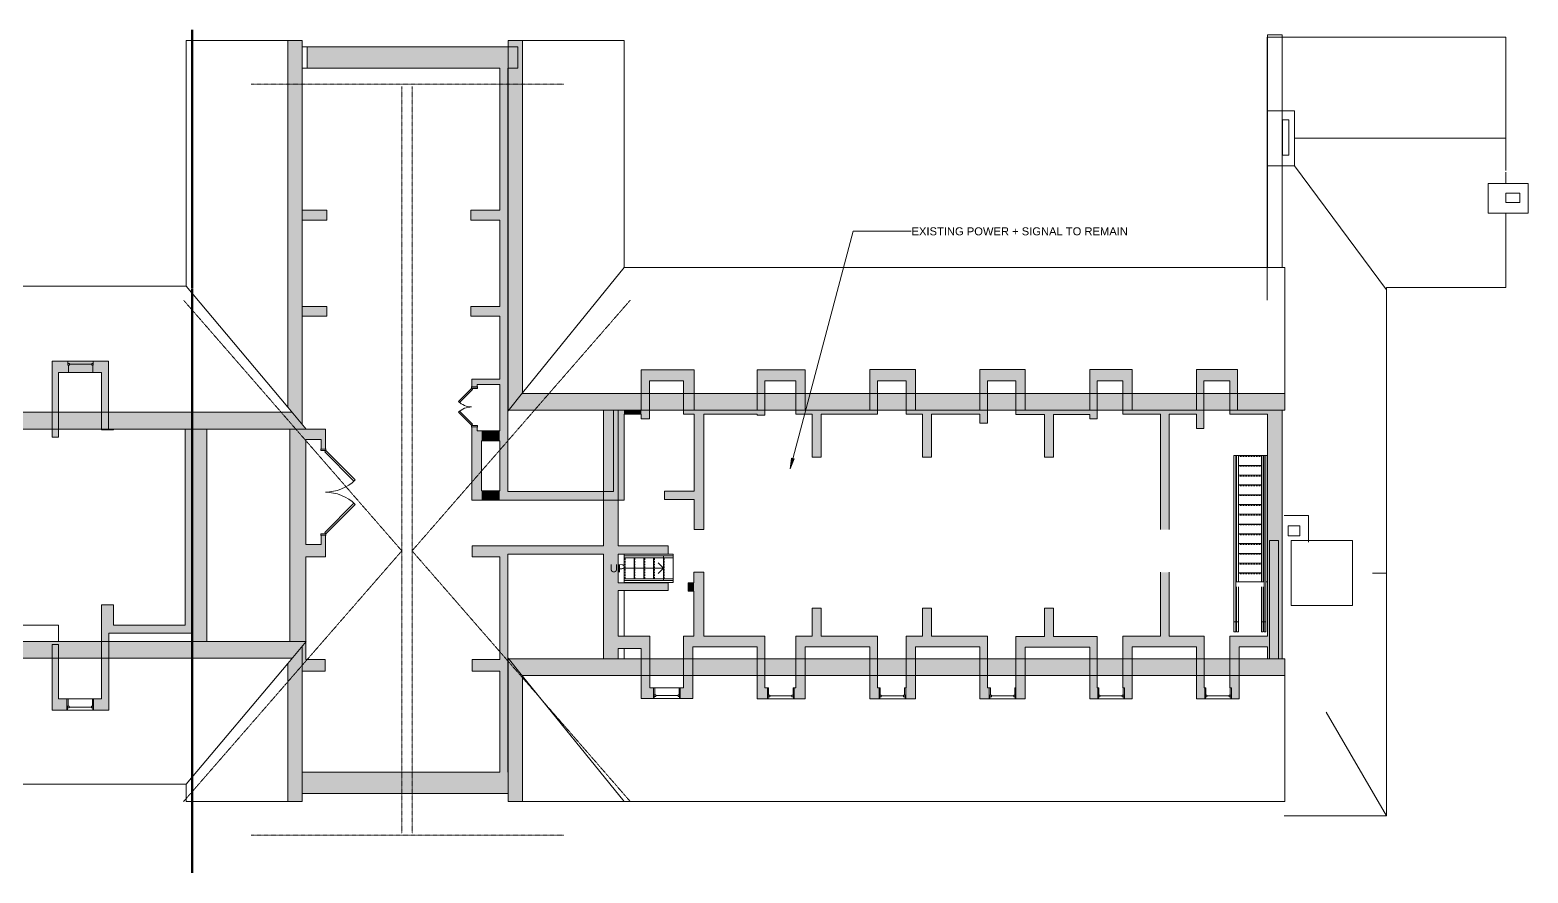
# Model space of a CAD drawing. Header units: inches. Extents: x -1061 to 1504, y -2518 to 858.
# Drawn here: x -181 to 1504, y -90 to 858 of the extents above; entities that cross this region are included whole.
import ezdxf

# ---------------------------------------------------------------- set-up
doc = ezdxf.new("R2010")
doc.units = ezdxf.units.IN
doc.header["$MEASUREMENT"] = 0
for name, pattern in [('Center 1_4_', [0.53125, 0.25, -0.09375, 0.09375, -0.09375]), ('Dash', [0.25, 0.125, -0.125]), ('Overhead 1_16_', [0.101562, 0.0625, -0.039062])]:
    doc.linetypes.add(name, pattern=pattern)
for name, color, linetype, lineweight in [('A-ANNO-MATC', 214, 'Dash', 140), ('A-DETL', 90, 'Continuous', 9), ('A-DETL-CNTR', 5, 'Center 1_4_', 9), ('A-DOOR', 31, 'Continuous', 13), ('A-DOOR-FRAM', 31, 'Continuous', 20), ('A-FLOR', 192, 'Continuous', 13), ('A-FLOR-HRAL', 11, 'Continuous', 9), ('A-GENM', 13, 'Continuous', 9), ('A-GLAZ', 151, 'Continuous', 13), ('A-ROOF', 132, 'Continuous', 13), ('A-ROOF-PATT', 132, 'Continuous', 13), ('A-WALL', 113, 'Continuous', 13), ('A-WALL-PATT', 111, 'Continuous', 13), ('G-ANNO-TEXT', 231, 'Continuous', 9), ('S-STRS', 31, 'Continuous', 13), ('S-STRS-ANNO', 31, 'Continuous', 9), ('S-STRS-IDEN', 31, 'Continuous', 9)]:
    doc.layers.add(name, color=color, linetype=linetype, lineweight=lineweight)
doc.styles.add('Swis721 Lt BT', font='swissl.ttf', dxfattribs={"height": 9})

# ---------------------------------------------------------------- blocks, each defined once
blk = doc.blocks.new('Double Hung - 30_ x 24_-5804756-4th Floor Power _ Signal')
at = {"layer": 'A-GLAZ', "color": 8, "lineweight": 20}
for p, q in [((-13.75, 6.25), (-15, 6.25)), ((-13.75, 6.25), (-13.75, -2)), ((13.75, 6.25), (15, 6.25)), ((13.75, -2), (13.75, 6.25)), ((-15, -6.25), (-14.25, -6.25)), ((-14.25, -2), (-12.5, -2)), ((-14.25, -3.75), (-14.25, -2)), ((-14.25, -2), (-13.75, -2)), ((-14.25, -2), (-14.25, -6.25)), ((-14.25, -3.75), (-12.5, -3.75)), ((-12.5, -3.75), (-12.5, -2)), ((-12.5, -2.875), (12.5, -2.875)), ((12.5, -3.75), (12.5, -2)), ((14.25, -2), (12.5, -2)), ((14.25, -3.75), (12.5, -3.75)), ((13.75, -2), (14.25, -2)), ((14.25, -3.75), (14.25, -2)), ((14.25, -2), (14.25, -6.25)), ((15, -6.25), (14.25, -6.25))]:
    blk.add_line(p, q, dxfattribs=at)
blk = doc.blocks.new('Double Flush - D3 3_5_5_ X 6_10_-5792917-4th Floor Power _ Signal')
at = {"layer": 'A-DOOR', "color": 8, "lineweight": 20}
for p, q in [((-20.7, 3.5), (-6.1, 18.1)), ((-4.9, 16.9), (-19.5, 2.3)), ((-6.1, 18.1), (-4.9, 16.9)), ((6.1, 18.1), (4.9, 16.9)), ((4.9, 16.9), (19.5, 2.3)), ((20.7, 3.5), (6.1, 18.1)), ((-19.5, 2.3), (-20.7, 3.5)), ((19.5, 2.3), (20.7, 3.5))]:
    blk.add_line(p, q, dxfattribs=at)
at = {"layer": 'A-DOOR', "lineweight": 9}
for centre, start, end in [((-20.7, 3.5), 359.5, 45), ((20.7, 3.5), 135, 180.5)]:
    blk.add_arc(centre, 20.6, start, end, dxfattribs=at)
at = {"layer": 'A-DOOR-FRAM', "color": 8}
for p, q in [((-22.8, 3.5), (-20.8, 3.5)), ((-22.8, 3.5), (-22.8, 3)), ((-22.8, 3), (-22.3, 3)), ((-22.3, -3), (-22.3, 3)), ((-20.8, -3.5), (-20.8, 3.5)), ((20.8, -3.5), (20.8, 3.5)), ((20.8, 3.5), (22.8, 3.5)), ((22.3, 3), (22.8, 3)), ((22.3, -3), (22.3, 3)), ((22.8, 3.5), (22.8, 3)), ((-22.8, -3), (-22.3, -3)), ((-22.8, -3.5), (-22.8, -3)), ((-22.8, -3.5), (-20.8, -3.5)), ((20.8, -3.5), (22.8, -3.5)), ((22.3, -3), (22.8, -3)), ((22.8, -3.5), (22.8, -3))]:
    blk.add_line(p, q, dxfattribs=at)
blk = doc.blocks.new('Double Flush - D3 7_9_5_ X 6_10_-5793733-4th Floor Power _ Signal')
at = {"layer": 'A-DOOR', "color": 8, "lineweight": 20}
for p, q in [((-46.7, 2.8), (-13.7, 35.8)), ((-12.5, 34.5), (-45.5, 1.6)), ((-13.7, 35.8), (-12.5, 34.5)), ((13.7, 35.8), (12.5, 34.5)), ((12.5, 34.5), (45.5, 1.6)), ((46.7, 2.8), (13.7, 35.8)), ((-45.5, 1.6), (-46.7, 2.8)), ((45.5, 1.6), (46.7, 2.8))]:
    blk.add_line(p, q, dxfattribs=at)
at = {"layer": 'A-DOOR', "lineweight": 9}
for centre, start, end in [((-46.7, 2.8), 359.5, 45), ((46.7, 2.8), 135, 180.5)]:
    blk.add_arc(centre, 46.6, start, end, dxfattribs=at)
at = {"layer": 'A-DOOR-FRAM', "color": 8}
for p, q in [((-48.8, 2.8), (-46.8, 2.8)), ((-48.8, 2.8), (-48.8, 2.3)), ((-48.8, 2.3), (-48.3, 2.3)), ((-48.3, -2.3), (-48.3, 2.3)), ((-46.8, -2.8), (-46.8, 2.8)), ((46.8, -2.8), (46.8, 2.8)), ((46.8, 2.8), (48.8, 2.8)), ((48.3, 2.3), (48.8, 2.3)), ((48.3, -2.3), (48.3, 2.3)), ((48.8, 2.8), (48.8, 2.3)), ((-48.8, -2.3), (-48.3, -2.3)), ((-48.8, -2.8), (-48.8, -2.3)), ((-48.8, -2.8), (-46.8, -2.8)), ((46.8, -2.8), (48.8, -2.8)), ((48.3, -2.3), (48.8, -2.3)), ((48.8, -2.8), (48.8, -2.3))]:
    blk.add_line(p, q, dxfattribs=at)
blk = doc.blocks.new('Double Hung - 30_ x 24_-5787070-4th Floor Power _ Signal')
at = {"layer": 'A-GLAZ', "color": 8, "lineweight": 20}
for p, q in [((-15, 6.25), (-14.25, 6.25)), ((-14.25, 2), (-14.25, 6.25)), ((-14.25, 3.75), (-14.25, 2)), ((-14.25, 3.75), (-12.5, 3.75)), ((-14.25, 2), (-12.5, 2)), ((-14.25, 2), (-13.75, 2)), ((-13.75, -6.25), (-13.75, 2)), ((-12.5, 3.75), (-12.5, 2)), ((-12.5, 2.875), (12.5, 2.875)), ((12.5, 3.75), (12.5, 2)), ((14.25, 3.75), (12.5, 3.75)), ((14.25, 2), (12.5, 2)), ((13.75, 2), (14.25, 2)), ((13.75, 2), (13.75, -6.25)), ((14.25, 2), (14.25, 6.25)), ((15, 6.25), (14.25, 6.25)), ((14.25, 3.75), (14.25, 2)), ((-13.75, -6.25), (-15, -6.25)), ((13.75, -6.25), (15, -6.25))]:
    blk.add_line(p, q, dxfattribs=at)
blk = doc.blocks.new('Double Hung - 30_ x 24_-7031275-4th Floor Power _ Signal')
at = {"layer": 'A-GLAZ', "color": 8, "lineweight": 20}
for p, q in [((-15, 6), (-14.25, 6)), ((-14.25, 1.75), (-14.25, 6)), ((-14.25, 3.5), (-14.25, 1.75)), ((-14.25, 3.5), (-12.5, 3.5)), ((-14.25, 1.75), (-12.5, 1.75)), ((-14.25, 1.75), (-13.75, 1.75)), ((-13.75, -6), (-13.75, 1.75)), ((-12.5, 3.5), (-12.5, 1.75)), ((-12.5, 2.625), (12.5, 2.625)), ((12.5, 3.5), (12.5, 1.75)), ((14.25, 3.5), (12.5, 3.5)), ((14.25, 1.75), (12.5, 1.75)), ((13.75, 1.75), (14.25, 1.75)), ((13.75, 1.75), (13.75, -6)), ((14.25, 1.75), (14.25, 6)), ((15, 6), (14.25, 6)), ((14.25, 3.5), (14.25, 1.75)), ((-13.75, -6), (-15, -6)), ((13.75, -6), (15, -6))]:
    blk.add_line(p, q, dxfattribs=at)
blk = doc.blocks.new('Top Rail Type - Top Rail_Internal_-7564313-4th Floor Power _ Signal')
at = {"layer": 'A-FLOR-HRAL'}
for p, q in [((487.8, 238.4), (487.8, 240.4)), ((487.8, 240.4), (531.8, 240.4)), ((531.8, 238.4), (487.8, 238.4)), ((531.8, 238.4), (531.8, 240.4)), ((531.8, 240.4), (542.8, 240.4)), ((542.8, 238.4), (531.8, 238.4)), ((542.8, 240.4), (542.8, 238.4))]:
    blk.add_line(p, q, dxfattribs=at)
blk = doc.blocks.new('Top Rail Type - Top Rail_Internal_-V1-4th Floor Power _ Signal')
at = {"layer": 'A-FLOR-HRAL'}
for p, q in [((487.8, 240.4), (487.8, 238.4)), ((487.8, 240.4), (531.8, 240.4)), ((487.8, 238.4), (531.8, 238.4)), ((531.8, 240.4), (542.8, 240.4)), ((531.8, 238.4), (542.8, 238.4)), ((542.8, 240.4), (542.8, 238.4))]:
    blk.add_line(p, q, dxfattribs=at)
blk = doc.blocks.new('Top Rail Type - Top Rail_Internal_-7564325-4th Floor Power _ Signal')
at = {"layer": 'A-FLOR-HRAL'}
for p, q in [((487.8, 264.1), (487.8, 266.1)), ((487.8, 266.1), (531.8, 266.1)), ((531.8, 264.1), (487.8, 264.1)), ((531.8, 264.1), (531.8, 266.1)), ((531.8, 266.1), (542.8, 266.1)), ((542.8, 264.1), (531.8, 264.1)), ((542.8, 266.1), (542.8, 264.1))]:
    blk.add_line(p, q, dxfattribs=at)
blk = doc.blocks.new('Top Rail Type - Top Rail_Internal_-V2-4th Floor Power _ Signal')
at = {"layer": 'A-FLOR-HRAL'}
for p, q in [((487.8, 266.1), (487.8, 264.1)), ((487.8, 266.1), (531.8, 266.1)), ((487.8, 264.1), (531.8, 264.1)), ((531.8, 266.1), (542.8, 266.1)), ((531.8, 264.1), (542.8, 264.1)), ((542.8, 266.1), (542.8, 264.1))]:
    blk.add_line(p, q, dxfattribs=at)
blk = doc.blocks.new('Elevator 1 - Elevator 1-7712497-4th Floor Power _ Signal')
at = {"layer": 'A-GENM'}
for p, q in [((1312.9, 283.4), (1243.9, 283.4)), ((1243.9, 283.4), (1243.9, 210.4)), ((1312.9, 210.4), (1312.9, 283.4)), ((1243.9, 210.4), (1312.9, 210.4))]:
    blk.add_line(p, q, dxfattribs=at)
blk = doc.blocks.new('Top Rail Type - Top Rail_Internal_-7822948-4th Floor Power _ Signal')
at = {"layer": 'A-FLOR-HRAL'}
for p, q in [((1175.6, 378.9), (1175.6, 191.9)), ((1173.6, 191.9), (1173.6, 241.4)), ((1173.6, 191.9), (1175.6, 191.9)), ((1173.6, 180.9), (1173.6, 191.9)), ((1175.6, 191.9), (1175.6, 180.9)), ((1175.6, 180.9), (1173.6, 180.9))]:
    blk.add_line(p, q, dxfattribs=at)
blk = doc.blocks.new('Top Rail Type - Top Rail_Internal_-V5-4th Floor Power _ Signal')
at = {"layer": 'A-FLOR-HRAL'}
for p, q in [((1175.6, 378.9), (1175.6, 191.9)), ((1173.6, 241.4), (1173.6, 191.9)), ((1173.6, 191.9), (1173.6, 180.9)), ((1175.6, 191.9), (1175.6, 180.9)), ((1175.6, 180.9), (1173.6, 180.9))]:
    blk.add_line(p, q, dxfattribs=at)
blk = doc.blocks.new('Handrail Type - Handrail_Internal_-7822960-4th Floor Power _ Signal')
at = {"layer": 'A-FLOR-HRAL'}
for p, q in [((1176.6, 236.9), (1176.6, 378.9)), ((1178.6, 378.9), (1178.6, 236.9)), ((1176.6, 191.9), (1176.6, 231.5)), ((1178.6, 231.5), (1178.6, 191.9)), ((1176.6, 191.9), (1178.6, 191.9)), ((1176.6, 180.9), (1176.6, 191.9)), ((1178.6, 191.9), (1178.6, 180.9)), ((1178.6, 180.9), (1176.6, 180.9))]:
    blk.add_line(p, q, dxfattribs=at)
blk = doc.blocks.new('Handrail Type - Handrail_Internal_-V6-4th Floor Power _ Signal')
at = {"layer": 'A-FLOR-HRAL'}
for p, q in [((1176.6, 378.9), (1176.6, 236.9)), ((1178.6, 378.9), (1178.6, 236.9)), ((1176.6, 231.5), (1176.6, 191.9)), ((1178.6, 231.5), (1178.6, 191.9)), ((1176.6, 191.9), (1176.6, 180.9)), ((1178.6, 191.9), (1178.6, 180.9)), ((1178.6, 180.9), (1176.6, 180.9))]:
    blk.add_line(p, q, dxfattribs=at)
blk = doc.blocks.new('Top Rail Type - Top Rail_Internal_-7822972-4th Floor Power _ Signal')
at = {"layer": 'A-FLOR-HRAL'}
for p, q in [((1207.6, 191.9), (1207.6, 378.9)), ((1209.6, 378.9), (1209.6, 191.9)), ((1207.6, 191.9), (1209.6, 191.9)), ((1207.6, 180.9), (1207.6, 191.9)), ((1209.6, 191.9), (1209.6, 180.9)), ((1209.6, 180.9), (1207.6, 180.9))]:
    blk.add_line(p, q, dxfattribs=at)
blk = doc.blocks.new('Top Rail Type - Top Rail_Internal_-V7-4th Floor Power _ Signal')
at = {"layer": 'A-FLOR-HRAL'}
for p, q in [((1207.6, 378.9), (1207.6, 191.9)), ((1209.6, 378.9), (1209.6, 191.9)), ((1207.6, 191.9), (1207.6, 180.9)), ((1209.6, 191.9), (1209.6, 180.9)), ((1209.6, 180.9), (1207.6, 180.9))]:
    blk.add_line(p, q, dxfattribs=at)
blk = doc.blocks.new('Handrail Type - Handrail_Internal_-7822984-4th Floor Power _ Signal')
at = {"layer": 'A-FLOR-HRAL'}
for p, q in [((1204.6, 236.9), (1204.6, 378.9)), ((1206.6, 378.9), (1206.6, 236.9)), ((1204.6, 191.9), (1204.6, 231.5)), ((1206.6, 231.5), (1206.6, 191.9)), ((1204.6, 191.9), (1206.6, 191.9)), ((1204.6, 180.9), (1204.6, 191.9)), ((1206.6, 191.9), (1206.6, 180.9)), ((1206.6, 180.9), (1204.6, 180.9))]:
    blk.add_line(p, q, dxfattribs=at)
blk = doc.blocks.new('Handrail Type - Handrail_Internal_-V8-4th Floor Power _ Signal')
at = {"layer": 'A-FLOR-HRAL'}
for p, q in [((1204.6, 378.9), (1204.6, 236.9)), ((1206.6, 378.9), (1206.6, 236.9)), ((1204.6, 231.5), (1204.6, 191.9)), ((1206.6, 231.5), (1206.6, 191.9)), ((1204.6, 191.9), (1204.6, 180.9)), ((1206.6, 191.9), (1206.6, 180.9)), ((1206.6, 180.9), (1204.6, 180.9))]:
    blk.add_line(p, q, dxfattribs=at)

msp = doc.modelspace()

# ---------------------------------------------------------------- hatches: boundary and pattern name
at = {"layer": 'A-ROOF-PATT'}
h = msp.add_hatch(color=250, dxfattribs=at)
h.paths.add_polyline_path([(109.2, -10.2), (125.4, -10.2), (125.4, 164.5), (109.2, 145.2), (109.2, 100.7)], flags=0)
h.paths.add_polyline_path([(373.3, -10.2), (373.3, 130.9), (357.1, 151), (357.1, -10.2)], flags=0)
h.paths.add_polyline_path([(125.4, 414.2), (125.4, 845.6), (109.2, 845.6), (109.2, 433.5)], flags=0)
h.paths.add_polyline_path([(357.1, 429.3), (373.3, 449.4), (373.3, 845.6), (357.1, 845.6), (357.1, 565.3)], flags=0)
h = msp.add_hatch(color=250, dxfattribs=at)
h.paths.add_polyline_path([(398.1, 131.5), (1230.7, 131.5), (1230.7, 150.4), (357.6, 150.4), (372.9, 131.5)], flags=0)
h.paths.add_polyline_path([(1103.6, 429.9), (1230.7, 429.9), (1230.7, 448.8), (372.9, 448.8), (357.6, 429.9), (927.2, 429.9)], flags=0)
h = msp.add_hatch(color=250, dxfattribs=at)
h.paths.add_polyline_path([(-684.5, 151), (114.1, 151), (130, 169.9), (-700.4, 169.9)], flags=0)
h.paths.add_polyline_path([(-307.5, 408.7), (130, 408.7), (114.1, 427.6), (-684.5, 427.6), (-700.4, 408.7), (-483.8, 408.7)], flags=0)
at = {"layer": 'A-WALL-PATT', "lineweight": 9}
for points in [[(356.7, 814.5), (368.1, 814.5), (368.1, 838.5), (130.9, 838.5), (130.9, 814.5), (347.7, 814.5)], [(356.7, 328.9), (356.7, 814.5), (347.7, 814.5), (347.7, 328.9)], [(153, 643.8), (153, 654.8), (125.4, 654.8), (125.4, 643.8)], [(347.7, 643.8), (347.7, 654.8), (315.2, 654.8), (315.2, 643.8)], [(153, 535.6), (153, 546.6), (125.4, 546.6), (125.4, 535.6)], [(347.7, 535.6), (347.7, 546.6), (315.2, 546.6), (315.2, 535.6)], [(-148.7, 399.7), (-148.7, 485), (-155.7, 485), (-155.7, 399.7)], [(-92.4, 472.5), (-92.4, 485), (-148.7, 485), (-148.7, 472.5), (-100.4, 472.5)], [(-92.4, 408.6), (-92.4, 472.5), (-100.4, 472.5), (-100.4, 408.6)], [(516.3, 420.2), (516.3, 475.4), (506.8, 475.4), (506.8, 420.2)], [(554.2, 462.9), (566.2, 462.9), (566.2, 475.4), (516.3, 475.4), (516.3, 462.9)], [(645.7, 424.2), (645.7, 475.4), (637.2, 475.4), (637.2, 424.2)], [(680.9, 462.9), (691.4, 462.9), (691.4, 475.4), (645.7, 475.4), (645.7, 462.9)], [(772.5, 425.4), (772.5, 475.6), (764, 475.6), (764, 425.4)], [(815.4, 463.1), (815.4, 475.6), (772.5, 475.6), (772.5, 463.1), (804.9, 463.1)], [(896.4, 415.3), (896.4, 475.6), (887.9, 475.6), (887.9, 415.3)], [(928.3, 463.1), (938.8, 463.1), (938.8, 475.6), (896.4, 475.6), (896.4, 463.1), (927.2, 463.1)], [(1059, 463.1), (1059, 475.6), (1011.3, 475.6), (1011.3, 463.1), (1048.5, 463.1)], [(1169, 463.1), (1177.5, 463.1), (1177.5, 475.6), (1131.4, 475.6), (1131.4, 463.1), (1139.9, 463.1)], [(347.7, 458.9), (347.7, 464.9), (316.3, 464.9), (316.3, 458.9), (322.3, 458.9)], [(566.2, 425.4), (566.2, 462.9), (554.2, 462.9), (554.2, 425.4)], [(691.4, 425.4), (691.4, 462.9), (680.9, 462.9), (680.9, 425.4)], [(815.4, 425.4), (815.4, 463.1), (804.9, 463.1), (804.9, 425.4)], [(938.8, 425.1), (938.8, 463.1), (928.3, 463.1), (928.3, 425.1)], [(1019.8, 420.3), (1019.8, 463.1), (1011.3, 463.1), (1011.3, 420.3)], [(1059, 425.4), (1059, 463.1), (1048.5, 463.1), (1048.5, 425.4)], [(1139.9, 409.4), (1139.9, 463.1), (1131.4, 463.1), (1131.4, 409.4)], [(1177.5, 425.4), (1177.5, 463.1), (1169, 463.1), (1169, 425.4)], [(480.8, 150.4), (480.8, 429.9), (464.3, 429.9), (464.3, 150.4)], [(475.6, 338.4), (487.6, 338.4), (487.6, 429.9), (475.6, 429.9)], [(506.8, 425.4), (506.8, 429.9), (487.6, 429.9), (487.6, 425.4)], [(637.2, 425.4), (637.2, 429.9), (566.2, 429.9), (566.2, 425.4), (577.2, 425.4)], [(566.2, 295.8), (577.2, 295.8), (577.2, 425.4), (566.2, 425.4), (566.2, 329.6)], [(764, 425.4), (764, 429.9), (691.4, 429.9), (691.4, 425.4), (750.9, 425.4)], [(709.3, 377.1), (709.3, 425.4), (699.3, 425.4), (699.3, 377.1)], [(887.9, 425.4), (887.9, 429.9), (815.4, 429.9), (815.4, 425.4), (833.2, 425.4)], [(833.2, 377.1), (833.2, 425.4), (823.2, 425.4), (823.2, 377.1)], [(1011.3, 425.1), (1011.3, 429.9), (938.8, 429.9), (938.8, 425.1), (970.6, 425.1)], [(970.6, 377.1), (970.6, 425.1), (960.6, 425.1), (960.6, 377.1)], [(1131.4, 425.4), (1131.4, 429.9), (1059, 429.9), (1059, 425.4), (1103.6, 425.4)], [(1100.8, 295.8), (1100.8, 425.4), (1090.8, 425.4), (1090.8, 295.8)], [(1211.2, 425.4), (1211.2, 429.9), (1177.5, 429.9), (1177.5, 425.4)], [(1211.2, 290.4), (1227.7, 290.4), (1227.7, 429.9), (1211.2, 429.9), (1211.2, 333)], [(-86.9, 407.7), (-86.9, 408.7), (-100.4, 408.7), (-100.4, 407.7)], [(-6.1, 179.4), (1.9, 179.4), (1.9, 408.7), (-6.1, 408.7), (-6.1, 188.4)], [(1.7, 169.9), (18.2, 169.9), (18.2, 408.7), (1.7, 408.7), (1.7, 333)], [(120.5, 169.9), (120.5, 408.7), (111.5, 408.7), (111.5, 169.9)], [(146.8, 397.1), (151.5, 397.1), (151.5, 408.6), (120.5, 408.6), (120.5, 397.1), (129.5, 397.1)], [(316.3, 328.9), (327.3, 328.9), (327.3, 406.7), (316.3, 406.7), (316.3, 333)], [(347.7, 395.7), (347.7, 406.7), (327.3, 406.7), (327.3, 395.7)], [(347.7, 328.9), (347.7, 339.4), (327.3, 339.4), (327.3, 328.9)], [(487.6, 328.9), (487.6, 338.4), (356.7, 338.4), (356.7, 328.9), (398.1, 328.9)], [(566.2, 329.6), (566.2, 339.1), (532.9, 339.1), (532.9, 329.6)], [(1227.7, 150.4), (1227.7, 290.4), (1211.2, 290.4), (1211.2, 150.4)], [(151.5, 265.1), (151.5, 279.1), (129.5, 279.1), (129.5, 265.1)], [(347.7, 265.1), (347.7, 277.6), (316.7, 277.6), (316.7, 265.1)], [(1213.6, 150.4), (1223.6, 150.4), (1223.6, 283.4), (1213.6, 283.4), (1213.6, 216.8)], [(347.7, 22.8), (356.7, 22.8), (356.7, 268.1), (347.7, 268.1), (347.7, 100.7)], [(574.5, 175.9), (577.1, 175.9), (577.1, 247.8), (566.1, 247.8), (566.1, 175.9)], [(1100.8, 175.9), (1100.8, 247.8), (1090.8, 247.8), (1090.8, 175.9)], [(537.1, 227.4), (537.1, 235.9), (480.8, 235.9), (480.8, 227.4)], [(566.1, 226.4), (566.1, 235.9), (559.8, 235.9), (559.8, 226.4)], [(-86.9, 188.4), (-86.9, 211.2), (-100.4, 211.2), (-100.4, 188.4)], [(709.3, 175.9), (709.3, 207.5), (699.3, 207.5), (699.3, 175.9)], [(833.2, 175.9), (833.2, 207.5), (823.2, 207.5), (823.2, 175.9)], [(970.6, 175.6), (970.6, 207.5), (960.6, 207.5), (960.6, 175.6)], [(-6.1, 179.4), (-6.1, 188.4), (-100.4, 188.4), (-100.4, 179.4), (-91.9, 179.4)], [(-91.9, 92.8), (-91.9, 179.4), (-100.4, 179.4), (-100.4, 92.8)], [(506.9, 161.9), (506.9, 175.9), (480.8, 175.9), (480.8, 161.9)], [(516.4, 105.7), (516.4, 175.9), (506.9, 175.9), (506.9, 105.7)], [(554.2, 117.7), (564.7, 117.7), (564.7, 175.9), (554.2, 175.9)], [(637.2, 163.9), (645.7, 163.9), (645.7, 175.9), (564.7, 175.9), (564.7, 163.9), (574.5, 163.9)], [(691.4, 117.8), (691.4, 175.9), (680.9, 175.9), (680.9, 117.8)], [(772.5, 163.9), (772.5, 175.9), (691.4, 175.9), (691.4, 163.9), (764, 163.9)], [(815.5, 117.8), (815.5, 175.9), (805, 175.9), (805, 117.8)], [(896.4, 163.9), (896.4, 175.9), (815.5, 175.9), (815.5, 163.9), (887.9, 163.9)], [(938.8, 117.8), (938.8, 175.6), (928.3, 175.6), (928.3, 117.8), (928.4, 117.8)], [(1011.3, 163.6), (1019.8, 163.6), (1019.8, 175.6), (938.8, 175.6), (938.8, 163.6)], [(1059, 117.8), (1059, 175.9), (1048.5, 175.9), (1048.5, 117.8), (1050.4, 117.8)], [(1140, 163.9), (1140, 175.9), (1059, 175.9), (1059, 163.9), (1131.5, 163.9)], [(1179.5, 117.8), (1179.5, 175.9), (1169, 175.9), (1169, 117.8), (1170.7, 117.8)], [(1211.2, 163.9), (1211.2, 175.9), (1179.5, 175.9), (1179.5, 163.9), (1191.8, 163.9)], [(-148.7, 105.3), (-148.7, 166.4), (-155.7, 166.4), (-155.7, 105.3)], [(645.7, 105.3), (645.7, 163.9), (637.2, 163.9), (637.2, 105.3)], [(772.5, 105.3), (772.5, 163.9), (764, 163.9), (764, 105.3)], [(896.4, 105.3), (896.4, 163.9), (887.9, 163.9), (887.9, 105.3)], [(1019.8, 117.8), (1019.8, 163.6), (1011.3, 163.6), (1011.3, 117.8)], [(1140, 117.8), (1140, 163.9), (1131.5, 163.9), (1131.5, 117.8)], [(151.4, 136.6), (151.4, 149.6), (125.4, 149.6), (125.4, 136.6)], [(347.7, 136.6), (347.7, 149.6), (316.7, 149.6), (316.7, 136.6)], [(357.1, -1.2), (357.1, 22.8), (125.4, 22.8), (125.4, -1.2), (221.7, -1.2)]]:
    msp.add_hatch(color=7, dxfattribs=at).paths.add_polyline_path(points, flags=0)
h = msp.add_hatch(color=7, dxfattribs=at)
h.paths.add_polyline_path([(322.3, 406.7), (322.3, 411.4), (316.3, 411.4), (316.3, 406.7)], flags=0)
h.paths.add_polyline_path([(316.3, 456.1), (322.3, 456.1), (322.3, 458.9), (316.3, 458.9)], flags=0)
h = msp.add_hatch(color=7, dxfattribs=at)
h.paths.add_polyline_path([(125.4, 149.6), (129.5, 149.6), (129.5, 169.3), (125.4, 164.5)], flags=0)
h.paths.add_polyline_path([(129.5, 169.9), (129.5, 397.1), (120.5, 397.1), (120.5, 169.9)], flags=0)
h = msp.add_hatch(color=7, dxfattribs=at)
h.paths.add_polyline_path([(151.5, 279.1), (151.5, 289.5), (146.8, 289.5), (146.8, 279.1)], flags=0)
h.paths.add_polyline_path([(146.8, 386.1), (151.5, 386.1), (151.5, 397.1), (146.8, 397.1)], flags=0)
h = msp.add_hatch(color=7, dxfattribs=at)
h.paths.add_polyline_path([(537.1, 268.1), (537.1, 277.6), (480.8, 277.6), (480.8, 268.1)], flags=0)
h.paths.add_polyline_path([(464.3, 268.1), (464.3, 277.6), (347.7, 277.6), (347.7, 268.1), (398.1, 268.1)], flags=0)
h = msp.add_hatch(color=7, dxfattribs=at)
h.paths.add_polyline_path([(-100.4, 92.8), (-100.4, 105.3), (-109.2, 105.3), (-109.2, 92.8)], flags=0)
h.paths.add_polyline_path([(-155.7, 92.8), (-139.2, 92.8), (-139.2, 105.3), (-155.7, 105.3), (-155.7, 100.7)], flags=0)
h = msp.add_hatch(color=7, dxfattribs=at)
h.paths.add_polyline_path([(564.7, 105.7), (564.7, 117.7), (550.8, 117.7), (550.8, 105.7)], flags=0)
h.paths.add_polyline_path([(516.4, 105.7), (520.8, 105.7), (520.8, 117.7), (516.4, 117.7)], flags=0)
h = msp.add_hatch(color=7, dxfattribs=at)
h.paths.add_polyline_path([(691.4, 105.3), (691.4, 117.8), (678.9, 117.8), (678.9, 105.3)], flags=0)
h.paths.add_polyline_path([(645.7, 105.3), (648.9, 105.3), (648.9, 117.8), (645.7, 117.8)], flags=0)
h = msp.add_hatch(color=7, dxfattribs=at)
h.paths.add_polyline_path([(815.5, 105.3), (815.5, 117.8), (804.4, 117.8), (804.4, 105.3)], flags=0)
h.paths.add_polyline_path([(772.5, 105.3), (774.4, 105.3), (774.4, 117.8), (772.5, 117.8)], flags=0)
h = msp.add_hatch(color=7, dxfattribs=at)
h.paths.add_polyline_path([(938.8, 105.3), (938.8, 117.8), (928.4, 117.8), (928.4, 105.3)], flags=0)
h.paths.add_polyline_path([(896.4, 105.3), (898.4, 105.3), (898.4, 117.8), (896.4, 117.8)], flags=0)
h = msp.add_hatch(color=7, dxfattribs=at)
h.paths.add_polyline_path([(1059, 105.3), (1059, 117.8), (1050.4, 117.8), (1050.4, 105.3)], flags=0)
h.paths.add_polyline_path([(1011.3, 105.3), (1020.4, 105.3), (1020.4, 117.8), (1011.3, 117.8)], flags=0)
h = msp.add_hatch(color=7, dxfattribs=at)
h.paths.add_polyline_path([(1170.7, 105.3), (1179.5, 105.3), (1179.5, 117.8), (1170.7, 117.8)], flags=0)
h.paths.add_polyline_path([(1131.5, 105.3), (1140.7, 105.3), (1140.7, 117.8), (1131.5, 117.8)], flags=0)
at = {"layer": 'G-ANNO-TEXT'}
msp.add_hatch(color=7, dxfattribs=at).paths.add_polyline_path([(674.2, 363.9), (678.8, 375.1), (675.7, 375.9)], flags=0)

# ---------------------------------------------------------------- linework, layer by layer
at = {"layer": 'A-ANNO-MATC'}
msp.add_line((1.7, 857.5), (1.7, -90.5), dxfattribs=at)
at = {"layer": 'A-DETL'}
for p, q in [((1211.1, 849.6), (1479.3, 849.6)), ((1211.1, 553.8), (1211.1, 849.6)), ((1479.3, 849.6), (1479.3, 699.4)), ((1241.9, 766.7), (1211.1, 766.7)), ((1241.9, 704.8), (1241.9, 766.7)), ((1228.4, 716.7), (1228.4, 756.5)), ((1228.4, 756.5), (1235.3, 756.5)), ((1235.3, 756.5), (1235.3, 716.7)), ((1241.9, 735.8), (1479.3, 735.8)), ((1235.3, 716.7), (1228.4, 716.7)), ((1211.1, 704.8), (1241.9, 704.8)), ((1241.9, 704.8), (1345.2, 565.4)), ((1479.3, 697.5), (1479.3, 684.7)), ((1459.6, 656.6), (1459.6, 684.7)), ((1459.6, 684.7), (1504.4, 684.7)), ((1504.4, 684.7), (1504.4, 651.6)), ((1495.3, 674), (1479.3, 674)), ((1479.3, 674), (1479.3, 663.7)), ((1479.3, 663.7), (1495.3, 663.7)), ((1495.3, 663.7), (1495.3, 674)), ((1459.6, 651.6), (1459.6, 656.6)), ((1480.1, 651.6), (1459.6, 651.6)), ((1504.4, 651.6), (1479.3, 651.6)), ((1479.3, 651.6), (1479.3, 567.9)), ((1438.6, 567.9), (1345.2, 567.9)), ((1345.2, 567.9), (1345.2, -26.1)), ((1479.3, 567.9), (1438.6, 567.9)), ((1230.2, 311.7), (1257.3, 311.7)), ((1257.3, 311.7), (1257.3, 281.5)), ((1234.7, 300), (1247.6, 300)), ((1234.7, 288.8), (1234.7, 300)), ((1247.6, 288.8), (1234.7, 288.8)), ((1247.6, 300), (1247.6, 288.8)), ((1329.4, 246.7), (1345.2, 246.7)), ((1277.5, 90.3), (1345.2, -26.1)), ((1230.2, -26.1), (1345.2, -26.1))]:
    msp.add_line(p, q, dxfattribs=at)
at = {"layer": 'A-DETL-CNTR'}
for p, q in [((68, 796.5), (420, 796.5)), ((237.5, 793.8), (237.5, -46.2)), ((249, 793.8), (249, -46.2)), ((-8.1, 553.8), (237.5, 271.8)), ((249, 271.8), (494.6, 553.8)), ((237.5, 271.8), (-8.1, -10.2)), ((494.6, -10.2), (249, 271.8)), ((68, -48), (420, -48))]:
    msp.add_line(p, q, dxfattribs=at)
at = {"layer": 'A-FLOR'}
for p, q in [((1173.6, 241.4), (1173.6, 378.9)), ((1173.6, 378.9), (1211.2, 378.9)), ((487.6, 268.1), (487.6, 235.9)), ((1207.6, 236.9), (1175.6, 236.9)), ((1211.2, 236.9), (1209.6, 236.9)), ((487.6, 227.4), (487.6, 175.9)), ((-209.6, 188.1), (-148.7, 188.1)), ((-148.7, 188.1), (-148.7, 169.9)), ((487.6, 161.9), (487.6, 150.4))]:
    msp.add_line(p, q, dxfattribs=at)
at = {"layer": 'A-ROOF'}
for p, q in [((-5.1, 845.6), (-5.1, 569.3)), ((109.2, 845.6), (-5.1, 845.6)), ((487.6, 845.6), (373.3, 845.6)), ((487.6, 590.5), (487.6, 845.6)), ((373.3, 449.4), (487.6, 590.5)), ((1230.7, 590.5), (487.6, 590.5)), ((1230.7, 448.8), (1230.7, 590.5)), ((-5.1, 569.3), (-565.3, 569.3)), ((-5.1, 569.3), (109.2, 433.5)), ((109.2, 145.2), (-5.1, 9.3)), ((487.6, -10.2), (373.3, 130.9)), ((1230.7, -10.2), (1230.7, 131.5)), ((-679.6, 9.3), (-5.1, 9.3)), ((-5.1, -10.2), (-5.1, 9.3)), ((-5.1, -10.2), (109.2, -10.2)), ((373.3, -10.2), (1230.7, -10.2))]:
    msp.add_line(p, q, dxfattribs=at)
at = {"layer": 'A-ROOF', "color": 8, "lineweight": 20}
for p, q in [((125.4, 845.6), (109.2, 845.6)), ((109.2, 845.6), (109.2, 433.5)), ((125.4, 414.2), (125.4, 845.6)), ((357.1, 845.6), (357.1, 429.3)), ((373.3, 845.6), (357.1, 845.6)), ((373.3, 449.4), (373.3, 845.6)), ((357.1, 429.3), (373.3, 449.4)), ((1230.7, 448.8), (372.9, 448.8)), ((1230.7, 429.9), (1230.7, 448.8)), ((114.1, 427.6), (-684.5, 427.6)), ((109.2, 433.5), (130, 408.7)), ((357.6, 429.9), (1230.7, 429.9)), ((-700.4, 408.7), (130, 408.7)), ((130, 169.9), (-700.4, 169.9)), ((130, 169.9), (109.2, 145.2)), ((125.4, -10.2), (125.4, 164.5)), ((-684.5, 151), (114.1, 151)), ((109.2, 145.2), (109.2, -10.2)), ((357.1, 151), (357.1, -10.2)), ((373.3, 130.9), (357.1, 151)), ((1230.7, 150.4), (357.6, 150.4)), ((1230.7, 131.5), (1230.7, 150.4)), ((372.9, 131.5), (1230.7, 131.5)), ((373.3, -10.2), (373.3, 130.9)), ((109.2, -10.2), (125.4, -10.2)), ((357.1, -10.2), (373.3, -10.2))]:
    msp.add_line(p, q, dxfattribs=at)
at = {"layer": 'A-WALL', "lineweight": 9}
for p, q in [((1211.2, 590.5), (1211.2, 851.9)), ((1227.7, 851.9), (1211.2, 851.9)), ((1227.7, 851.9), (1227.7, 590.5)), ((125.4, 838.5), (130.9, 838.5)), ((130.9, 814.5), (125.4, 814.5)), ((-139.2, 105.3), (-109.2, 105.3)), ((520.8, 117.7), (550.8, 117.7)), ((550.8, 105.7), (520.8, 105.7)), ((678.9, 105.3), (648.9, 105.3)), ((804.4, 105.3), (774.4, 105.3)), ((928.4, 105.3), (898.4, 105.3)), ((1050.4, 105.3), (1020.4, 105.3)), ((1170.7, 105.3), (1140.7, 105.3)), ((-109.2, 92.8), (-139.2, 92.8))]:
    msp.add_line(p, q, dxfattribs=at)
at = {"layer": 'A-WALL', "color": 8, "lineweight": 20}
for p, q in [((368.1, 838.5), (130.9, 838.5)), ((130.9, 838.5), (130.9, 814.5)), ((368.1, 814.5), (368.1, 838.5)), ((130.9, 814.5), (347.7, 814.5)), ((347.7, 814.5), (347.7, 654.8)), ((356.7, 814.5), (368.1, 814.5)), ((356.7, 338.4), (356.7, 814.5)), ((153, 654.8), (125.4, 654.8)), ((125.4, 643.8), (153, 643.8)), ((153, 643.8), (153, 654.8)), ((347.7, 654.8), (315.2, 654.8)), ((315.2, 654.8), (315.2, 643.8)), ((315.2, 643.8), (347.7, 643.8)), ((347.7, 643.8), (347.7, 546.6)), ((153, 546.6), (125.4, 546.6)), ((153, 535.6), (153, 546.6)), ((347.7, 546.6), (315.2, 546.6)), ((315.2, 546.6), (315.2, 535.6)), ((125.4, 535.6), (153, 535.6)), ((315.2, 535.6), (347.7, 535.6)), ((347.7, 535.6), (347.7, 464.9)), ((-155.7, 485), (-155.7, 399.7)), ((-92.4, 485), (-155.7, 485)), ((-148.7, 399.7), (-148.7, 472.5)), ((-148.7, 472.5), (-100.4, 472.5)), ((-100.4, 472.5), (-100.4, 407.7)), ((-92.4, 408.6), (-92.4, 485)), ((506.8, 475.4), (506.8, 429.9)), ((566.2, 475.4), (506.8, 475.4)), ((566.2, 429.9), (566.2, 475.4)), ((637.2, 475.4), (637.2, 429.9)), ((691.4, 475.4), (637.2, 475.4)), ((691.4, 429.9), (691.4, 475.4)), ((764, 475.6), (764, 429.9)), ((815.4, 475.6), (764, 475.6)), ((815.4, 429.9), (815.4, 475.6)), ((887.9, 475.6), (887.9, 429.9)), ((938.8, 475.6), (887.9, 475.6)), ((938.8, 429.9), (938.8, 475.6)), ((1011.3, 475.6), (1011.3, 429.9)), ((1059, 475.6), (1011.3, 475.6)), ((1059, 429.9), (1059, 475.6)), ((1131.4, 475.6), (1131.4, 429.9)), ((1177.5, 475.6), (1131.4, 475.6)), ((1177.5, 429.9), (1177.5, 475.6)), ((347.7, 464.9), (316.3, 464.9)), ((316.3, 464.9), (316.3, 456.1)), ((316.3, 456.1), (322.3, 456.1)), ((322.3, 458.9), (347.7, 458.9)), ((322.3, 456.1), (322.3, 458.9)), ((347.7, 458.9), (347.7, 406.7)), ((516.3, 420.2), (516.3, 462.9)), ((516.3, 462.9), (554.2, 462.9)), ((554.2, 462.9), (554.2, 425.4)), ((645.7, 424.2), (645.7, 462.9)), ((645.7, 462.9), (680.9, 462.9)), ((680.9, 462.9), (680.9, 425.4)), ((772.5, 425.4), (772.5, 463.1)), ((772.5, 463.1), (804.9, 463.1)), ((804.9, 463.1), (804.9, 425.4)), ((896.4, 415.3), (896.4, 463.1)), ((896.4, 463.1), (928.3, 463.1)), ((928.3, 463.1), (928.3, 425.1)), ((1019.8, 420.3), (1019.8, 463.1)), ((1019.8, 463.1), (1048.5, 463.1)), ((1048.5, 463.1), (1048.5, 425.4)), ((1139.9, 409.4), (1139.9, 463.1)), ((1139.9, 463.1), (1169, 463.1)), ((1169, 463.1), (1169, 425.4)), ((464.3, 429.9), (464.3, 277.6)), ((475.6, 429.9), (475.6, 338.4)), ((480.8, 277.6), (480.8, 429.9)), ((487.6, 328.9), (487.6, 425.4)), ((487.6, 425.4), (506.8, 425.4)), ((506.8, 425.4), (506.8, 420.2)), ((554.2, 425.4), (566.2, 425.4)), ((566.2, 425.4), (566.2, 339.1)), ((577.2, 425.4), (637.2, 425.4)), ((577.2, 295.8), (577.2, 425.4)), ((637.2, 425.4), (637.2, 424.2)), ((637.2, 424.2), (645.7, 424.2)), ((680.9, 425.4), (699.3, 425.4)), ((699.3, 425.4), (699.3, 377.1)), ((709.3, 425.4), (772.5, 425.4)), ((709.3, 377.1), (709.3, 425.4)), ((804.9, 425.4), (823.2, 425.4)), ((823.2, 425.4), (823.2, 377.1)), ((833.2, 425.4), (887.9, 425.4)), ((833.2, 377.1), (833.2, 425.4)), ((887.9, 425.4), (887.9, 415.3)), ((928.3, 425.1), (960.6, 425.1)), ((960.6, 425.1), (960.6, 377.1)), ((970.6, 425.1), (1011.3, 425.1)), ((970.6, 377.1), (970.6, 425.1)), ((1011.3, 425.1), (1011.3, 420.3)), ((1048.5, 425.4), (1090.8, 425.4)), ((1090.8, 425.4), (1090.8, 295.8)), ((1100.8, 425.4), (1131.4, 425.4)), ((1100.8, 295.8), (1100.8, 425.4)), ((1131.4, 425.4), (1131.4, 409.4)), ((1169, 425.4), (1211.2, 425.4)), ((1211.2, 425.4), (1211.2, 175.9)), ((1227.7, 150.4), (1227.7, 429.9)), ((-100.4, 408.6), (-92.4, 408.6)), ((-100.4, 407.7), (-86.9, 407.7)), ((-86.9, 407.7), (-86.9, 408.7)), ((-6.1, 408.7), (-6.1, 188.4)), ((1.7, 408.7), (1.7, 169.9)), ((1.9, 179.4), (1.9, 408.7)), ((18.2, 169.9), (18.2, 408.7)), ((111.5, 408.7), (111.5, 169.9)), ((120.5, 408.6), (120.5, 408.7)), ((151.5, 408.6), (120.5, 408.6)), ((151.5, 386.1), (151.5, 408.6)), ((316.3, 411.4), (316.3, 328.9)), ((322.3, 411.4), (316.3, 411.4)), ((322.3, 406.7), (322.3, 411.4)), ((347.7, 406.7), (322.3, 406.7)), ((506.8, 420.2), (516.3, 420.2)), ((887.9, 415.3), (896.4, 415.3)), ((1011.3, 420.3), (1019.8, 420.3)), ((1131.4, 409.4), (1139.9, 409.4)), ((-155.7, 399.7), (-148.7, 399.7)), ((129.5, 397.1), (146.8, 397.1)), ((129.5, 279.1), (129.5, 397.1)), ((146.8, 397.1), (146.8, 386.1)), ((327.3, 339.4), (327.3, 395.7)), ((327.3, 395.7), (347.7, 395.7)), ((347.7, 395.7), (347.7, 339.4)), ((146.8, 386.1), (151.5, 386.1)), ((699.3, 377.1), (709.3, 377.1)), ((823.2, 377.1), (833.2, 377.1)), ((960.6, 377.1), (970.6, 377.1)), ((347.7, 339.4), (327.3, 339.4)), ((475.6, 338.4), (356.7, 338.4)), ((566.2, 339.1), (532.9, 339.1)), ((532.9, 339.1), (532.9, 329.6)), ((316.3, 328.9), (487.6, 328.9)), ((532.9, 329.6), (566.2, 329.6)), ((566.2, 329.6), (566.2, 295.8)), ((146.8, 289.5), (146.8, 279.1)), ((151.5, 289.5), (146.8, 289.5)), ((151.5, 265.1), (151.5, 289.5)), ((566.2, 295.8), (577.2, 295.8)), ((146.8, 279.1), (129.5, 279.1)), ((464.3, 277.6), (316.7, 277.6)), ((316.7, 277.6), (316.7, 265.1)), ((537.1, 277.6), (480.8, 277.6)), ((537.1, 268.1), (537.1, 277.6)), ((1213.6, 283.4), (1213.6, 150.4)), ((1223.6, 283.4), (1213.6, 283.4)), ((1223.6, 150.4), (1223.6, 283.4)), ((129.5, 265.1), (151.5, 265.1)), ((129.5, 169.9), (129.5, 265.1)), ((316.7, 265.1), (347.7, 265.1)), ((347.7, 265.1), (347.7, 149.6)), ((356.7, 22.8), (356.7, 268.1)), ((356.7, 268.1), (464.3, 268.1)), ((464.3, 268.1), (464.3, 150.4)), ((480.8, 235.9), (480.8, 268.1)), ((480.8, 268.1), (537.1, 268.1)), ((577.1, 247.8), (566.1, 247.8)), ((566.1, 247.8), (566.1, 235.9)), ((577.1, 175.9), (577.1, 247.8)), ((1090.8, 247.8), (1090.8, 175.9)), ((1100.8, 175.9), (1100.8, 247.8)), ((537.1, 235.9), (480.8, 235.9)), ((480.8, 175.9), (480.8, 227.4)), ((480.8, 227.4), (537.1, 227.4)), ((537.1, 227.4), (537.1, 235.9)), ((566.1, 235.9), (559.8, 235.9)), ((559.8, 235.9), (559.8, 226.4)), ((559.8, 226.4), (566.1, 226.4)), ((566.1, 226.4), (566.1, 175.9)), ((-100.4, 211.2), (-100.4, 105.3)), ((-86.9, 211.2), (-100.4, 211.2)), ((-86.9, 188.4), (-86.9, 211.2)), ((709.3, 207.5), (699.3, 207.5)), ((699.3, 207.5), (699.3, 175.9)), ((709.3, 175.9), (709.3, 207.5)), ((833.2, 207.5), (823.2, 207.5)), ((823.2, 207.5), (823.2, 175.9)), ((833.2, 175.9), (833.2, 207.5)), ((970.6, 207.5), (960.6, 207.5)), ((960.6, 207.5), (960.6, 175.6)), ((970.6, 175.6), (970.6, 207.5)), ((-6.1, 188.4), (-86.9, 188.4)), ((-91.9, 179.4), (1.9, 179.4)), ((-91.9, 92.8), (-91.9, 179.4)), ((129.5, 149.6), (129.5, 169.3)), ((516.4, 175.9), (480.8, 175.9)), ((516.4, 117.7), (516.4, 175.9)), ((566.1, 175.9), (554.2, 175.9)), ((554.2, 175.9), (554.2, 117.7)), ((645.7, 175.9), (577.1, 175.9)), ((645.7, 117.8), (645.7, 175.9)), ((699.3, 175.9), (680.9, 175.9)), ((680.9, 175.9), (680.9, 117.8)), ((772.5, 175.9), (709.3, 175.9)), ((772.5, 117.8), (772.5, 175.9)), ((823.2, 175.9), (805, 175.9)), ((805, 175.9), (805, 117.8)), ((896.4, 175.9), (833.2, 175.9)), ((896.4, 117.8), (896.4, 175.9)), ((928.3, 175.6), (928.3, 117.8)), ((960.6, 175.6), (928.3, 175.6)), ((1019.8, 175.6), (970.6, 175.6)), ((1019.8, 117.8), (1019.8, 175.6)), ((1048.5, 175.9), (1048.5, 117.8)), ((1090.8, 175.9), (1048.5, 175.9)), ((1140, 175.9), (1100.8, 175.9)), ((1140, 117.8), (1140, 175.9)), ((1169, 175.9), (1169, 117.8)), ((1211.2, 175.9), (1169, 175.9)), ((-148.7, 166.4), (-155.7, 166.4)), ((-155.7, 166.4), (-155.7, 92.8)), ((-148.7, 105.3), (-148.7, 166.4)), ((480.8, 150.4), (480.8, 161.9)), ((480.8, 161.9), (506.9, 161.9)), ((506.9, 161.9), (506.9, 105.7)), ((564.7, 105.7), (564.7, 163.9)), ((564.7, 163.9), (637.2, 163.9)), ((637.2, 163.9), (637.2, 105.3)), ((691.4, 105.3), (691.4, 163.9)), ((691.4, 163.9), (764, 163.9)), ((764, 163.9), (764, 105.3)), ((815.5, 105.3), (815.5, 163.9)), ((815.5, 163.9), (887.9, 163.9)), ((887.9, 163.9), (887.9, 105.3)), ((938.8, 105.3), (938.8, 163.6)), ((938.8, 163.6), (1011.3, 163.6)), ((1011.3, 163.6), (1011.3, 105.3)), ((1059, 105.3), (1059, 163.9)), ((1059, 163.9), (1131.5, 163.9)), ((1131.5, 163.9), (1131.5, 105.3)), ((1179.5, 105.3), (1179.5, 163.9)), ((1179.5, 163.9), (1211.2, 163.9)), ((1211.2, 163.9), (1211.2, 150.4)), ((125.4, 136.6), (151.4, 136.6)), ((151.4, 149.6), (129.5, 149.6)), ((151.4, 136.6), (151.4, 149.6)), ((347.7, 149.6), (316.7, 149.6)), ((316.7, 149.6), (316.7, 136.6)), ((316.7, 136.6), (347.7, 136.6)), ((347.7, 136.6), (347.7, 22.8)), ((-139.2, 105.3), (-148.7, 105.3)), ((-139.2, 92.8), (-139.2, 105.3)), ((-100.4, 105.3), (-109.2, 105.3)), ((-109.2, 105.3), (-109.2, 92.8)), ((506.9, 105.7), (520.8, 105.7)), ((520.8, 117.7), (516.4, 117.7)), ((520.8, 105.7), (520.8, 117.7)), ((554.2, 117.7), (550.8, 117.7)), ((550.8, 117.7), (550.8, 105.7)), ((550.8, 105.7), (564.7, 105.7)), ((637.2, 105.3), (648.9, 105.3)), ((648.9, 117.8), (645.7, 117.8)), ((648.9, 105.3), (648.9, 117.8)), ((680.9, 117.8), (678.9, 117.8)), ((678.9, 117.8), (678.9, 105.3)), ((678.9, 105.3), (691.4, 105.3)), ((764, 105.3), (774.4, 105.3)), ((774.4, 117.8), (772.5, 117.8)), ((774.4, 105.3), (774.4, 117.8)), ((805, 117.8), (804.4, 117.8)), ((804.4, 117.8), (804.4, 105.3)), ((804.4, 105.3), (815.5, 105.3)), ((887.9, 105.3), (898.4, 105.3)), ((898.4, 117.8), (896.4, 117.8)), ((898.4, 105.3), (898.4, 117.8)), ((928.3, 117.8), (928.4, 117.8)), ((928.4, 117.8), (928.4, 105.3)), ((928.4, 105.3), (938.8, 105.3)), ((1011.3, 105.3), (1020.4, 105.3)), ((1020.4, 117.8), (1019.8, 117.8)), ((1020.4, 105.3), (1020.4, 117.8)), ((1048.5, 117.8), (1050.4, 117.8)), ((1050.4, 117.8), (1050.4, 105.3)), ((1050.4, 105.3), (1059, 105.3)), ((1131.5, 105.3), (1140.7, 105.3)), ((1140.7, 117.8), (1140, 117.8)), ((1140.7, 105.3), (1140.7, 117.8)), ((1169, 117.8), (1170.7, 117.8)), ((1170.7, 117.8), (1170.7, 105.3)), ((1170.7, 105.3), (1179.5, 105.3)), ((-155.7, 92.8), (-139.2, 92.8)), ((-109.2, 92.8), (-91.9, 92.8)), ((347.7, 22.8), (125.4, 22.8)), ((357.1, 22.8), (356.7, 22.8)), ((125.4, -1.2), (357.1, -1.2))]:
    msp.add_line(p, q, dxfattribs=at)
at = {"layer": 'G-ANNO-TEXT', "color": 7}
for p, q in [((674.2, 363.9), (745.4, 631.1)), ((745.4, 631.1), (810.5, 631.1)), ((675.7, 375.9), (674.2, 363.9)), ((674.2, 363.9), (678.8, 375.1)), ((678.8, 375.1), (675.7, 375.9))]:
    msp.add_line(p, q, dxfattribs=at)
at = {"layer": 'S-STRS', "linetype": 'Overhead 1_16_', "lineweight": 9}
for p, q in [((1176.6, 377.9), (1175.6, 377.9)), ((1204.6, 377.9), (1178.6, 377.9)), ((1207.6, 377.9), (1206.6, 377.9)), ((1176.6, 366.9), (1175.6, 366.9)), ((1176.6, 355.9), (1175.6, 355.9)), ((1204.6, 366.9), (1178.6, 366.9)), ((1204.6, 355.9), (1178.6, 355.9)), ((1207.6, 366.9), (1206.6, 366.9)), ((1207.6, 355.9), (1206.6, 355.9)), ((1176.6, 344.9), (1175.6, 344.9)), ((1204.6, 344.9), (1178.6, 344.9)), ((1207.6, 344.9), (1206.6, 344.9)), ((1176.6, 333.9), (1175.6, 333.9)), ((1176.6, 322.9), (1175.6, 322.9)), ((1204.6, 333.9), (1178.6, 333.9)), ((1204.6, 322.9), (1178.6, 322.9)), ((1207.6, 333.9), (1206.6, 333.9)), ((1207.6, 322.9), (1206.6, 322.9)), ((1176.6, 311.9), (1175.6, 311.9)), ((1204.6, 311.9), (1178.6, 311.9)), ((1207.6, 311.9), (1206.6, 311.9)), ((1176.6, 300.9), (1175.6, 300.9)), ((1176.6, 289.9), (1175.6, 289.9)), ((1204.6, 300.9), (1178.6, 300.9)), ((1204.6, 289.9), (1178.6, 289.9)), ((1207.6, 300.9), (1206.6, 300.9)), ((1207.6, 289.9), (1206.6, 289.9)), ((1176.6, 278.9), (1175.6, 278.9)), ((1204.6, 278.9), (1178.6, 278.9)), ((1207.6, 278.9), (1206.6, 278.9)), ((488.8, 264.1), (488.8, 240.4)), ((499.8, 264.1), (499.8, 240.4)), ((510.8, 264.1), (510.8, 240.4)), ((521.8, 264.1), (521.8, 240.4)), ((532.8, 264.1), (532.8, 240.4)), ((1176.6, 267.9), (1175.6, 267.9)), ((1176.6, 256.9), (1175.6, 256.9)), ((1204.6, 267.9), (1178.6, 267.9)), ((1204.6, 256.9), (1178.6, 256.9)), ((1207.6, 267.9), (1206.6, 267.9)), ((1207.6, 256.9), (1206.6, 256.9)), ((1176.6, 245.9), (1175.6, 245.9)), ((1204.6, 245.9), (1178.6, 245.9)), ((1207.6, 245.9), (1206.6, 245.9))]:
    msp.add_line(p, q, dxfattribs=at)
at = {"layer": 'S-STRS', "lineweight": 9}
for p, q in [((1176.6, 367.9), (1175.6, 367.9)), ((1176.6, 356.9), (1175.6, 356.9)), ((1204.6, 367.9), (1178.6, 367.9)), ((1204.6, 356.9), (1178.6, 356.9)), ((1207.6, 367.9), (1206.6, 367.9)), ((1207.6, 356.9), (1206.6, 356.9)), ((1176.6, 345.9), (1175.6, 345.9)), ((1204.6, 345.9), (1178.6, 345.9)), ((1207.6, 345.9), (1206.6, 345.9)), ((1176.6, 334.9), (1175.6, 334.9)), ((1176.6, 323.9), (1175.6, 323.9)), ((1204.6, 334.9), (1178.6, 334.9)), ((1204.6, 323.9), (1178.6, 323.9)), ((1207.6, 334.9), (1206.6, 334.9)), ((1207.6, 323.9), (1206.6, 323.9)), ((1176.6, 312.9), (1175.6, 312.9)), ((1204.6, 312.9), (1178.6, 312.9)), ((1207.6, 312.9), (1206.6, 312.9)), ((1176.6, 301.9), (1175.6, 301.9)), ((1176.6, 290.9), (1175.6, 290.9)), ((1204.6, 301.9), (1178.6, 301.9)), ((1204.6, 290.9), (1178.6, 290.9)), ((1207.6, 301.9), (1206.6, 301.9)), ((1207.6, 290.9), (1206.6, 290.9)), ((1176.6, 279.9), (1175.6, 279.9)), ((1204.6, 279.9), (1178.6, 279.9)), ((1207.6, 279.9), (1206.6, 279.9)), ((487.8, 268.1), (487.8, 266.1)), ((487.8, 264.1), (487.8, 240.4)), ((498.8, 264.1), (498.8, 240.4)), ((509.8, 264.1), (509.8, 240.4)), ((520.8, 264.1), (520.8, 240.4)), ((531.8, 264.1), (531.8, 240.4)), ((537.1, 268.1), (542.8, 268.1)), ((542.8, 266.1), (542.8, 268.1)), ((542.8, 264.1), (542.8, 240.4)), ((1176.6, 268.9), (1175.6, 268.9)), ((1176.6, 257.9), (1175.6, 257.9)), ((1204.6, 268.9), (1178.6, 268.9)), ((1204.6, 257.9), (1178.6, 257.9)), ((1207.6, 268.9), (1206.6, 268.9)), ((1207.6, 257.9), (1206.6, 257.9)), ((487.8, 238.4), (487.8, 236.4)), ((487.8, 236.4), (542.8, 236.4)), ((542.8, 236.4), (542.8, 238.4)), ((1176.6, 246.9), (1175.6, 246.9)), ((1204.6, 246.9), (1178.6, 246.9)), ((1207.6, 246.9), (1206.6, 246.9))]:
    msp.add_line(p, q, dxfattribs=at)
at = {"layer": 'S-STRS-ANNO'}
for p, q in [((531.8, 252.2), (525.8, 258.2)), ((487.8, 252.2), (498.8, 252.2)), ((498.8, 252.2), (509.8, 252.2)), ((509.8, 252.2), (520.8, 252.2)), ((520.8, 252.2), (531.8, 252.2)), ((531.8, 252.2), (525.8, 246.2))]:
    msp.add_line(p, q, dxfattribs=at)

# ---------------------------------------------------------------- block references
at = {"layer": 'A-DOOR'}
for name, p, rotation in [('Double Flush - D3 3_5_5_ X 6_10_-5792917-4th Floor Power _ Signal', (319.3, 433.7), 89.99999999999993), ('Double Flush - D3 7_9_5_ X 6_10_-5793733-4th Floor Power _ Signal', (149.2, 337.8), 269.9999999999999)]:
    msp.add_blockref(name, p, dxfattribs=dict(at, rotation=rotation))
at = {"layer": 'A-FLOR-HRAL'}
for name in ['Top Rail Type - Top Rail_Internal_-7822948-4th Floor Power _ Signal', 'Top Rail Type - Top Rail_Internal_-V5-4th Floor Power _ Signal', 'Handrail Type - Handrail_Internal_-7822960-4th Floor Power _ Signal', 'Handrail Type - Handrail_Internal_-V6-4th Floor Power _ Signal', 'Handrail Type - Handrail_Internal_-7822984-4th Floor Power _ Signal', 'Handrail Type - Handrail_Internal_-V8-4th Floor Power _ Signal', 'Top Rail Type - Top Rail_Internal_-7822972-4th Floor Power _ Signal', 'Top Rail Type - Top Rail_Internal_-V7-4th Floor Power _ Signal', 'Top Rail Type - Top Rail_Internal_-7564325-4th Floor Power _ Signal', 'Top Rail Type - Top Rail_Internal_-V2-4th Floor Power _ Signal', 'Top Rail Type - Top Rail_Internal_-7564313-4th Floor Power _ Signal', 'Top Rail Type - Top Rail_Internal_-V1-4th Floor Power _ Signal']:
    msp.add_blockref(name, (0, 0), dxfattribs=at)
at = {"layer": 'A-GENM'}
msp.add_blockref('Elevator 1 - Elevator 1-7712497-4th Floor Power _ Signal', (-6, 0), dxfattribs=at)
at = {"layer": 'A-GLAZ', "rotation": 180}
for name, p in [('Double Hung - 30_ x 24_-5804756-4th Floor Power _ Signal', (-123.8, 478.7)), ('Double Hung - 30_ x 24_-5787070-4th Floor Power _ Signal', (-124.2, 99)), ('Double Hung - 30_ x 24_-7031275-4th Floor Power _ Signal', (535.8, 111.7)), ('Double Hung - 30_ x 24_-5787070-4th Floor Power _ Signal', (663.9, 111.5)), ('Double Hung - 30_ x 24_-5787070-4th Floor Power _ Signal', (789.4, 111.5)), ('Double Hung - 30_ x 24_-5787070-4th Floor Power _ Signal', (913.4, 111.5)), ('Double Hung - 30_ x 24_-5787070-4th Floor Power _ Signal', (1035.4, 111.5)), ('Double Hung - 30_ x 24_-5787070-4th Floor Power _ Signal', (1155.7, 111.5))]:
    msp.add_blockref(name, p, dxfattribs=at)

# ---------------------------------------------------------------- texts
at = {"layer": 'G-ANNO-TEXT', "color": 7, "insert": (810.9, 635.6), "char_height": 9, "width": 282.699, "attachment_point": 1, "style": 'Swis721 Lt BT'}
msp.add_mtext('EXISTING POWER + SIGNAL TO REMAIN', dxfattribs=at)
at = {"layer": 'S-STRS-IDEN', "insert": (471.5, 256.7), "char_height": 9, "width": 19.538, "attachment_point": 1, "line_spacing_factor": 1.005062, "style": 'Swis721 Lt BT'}
msp.add_mtext('UP', dxfattribs=at)

doc.saveas('drawing.dxf')
